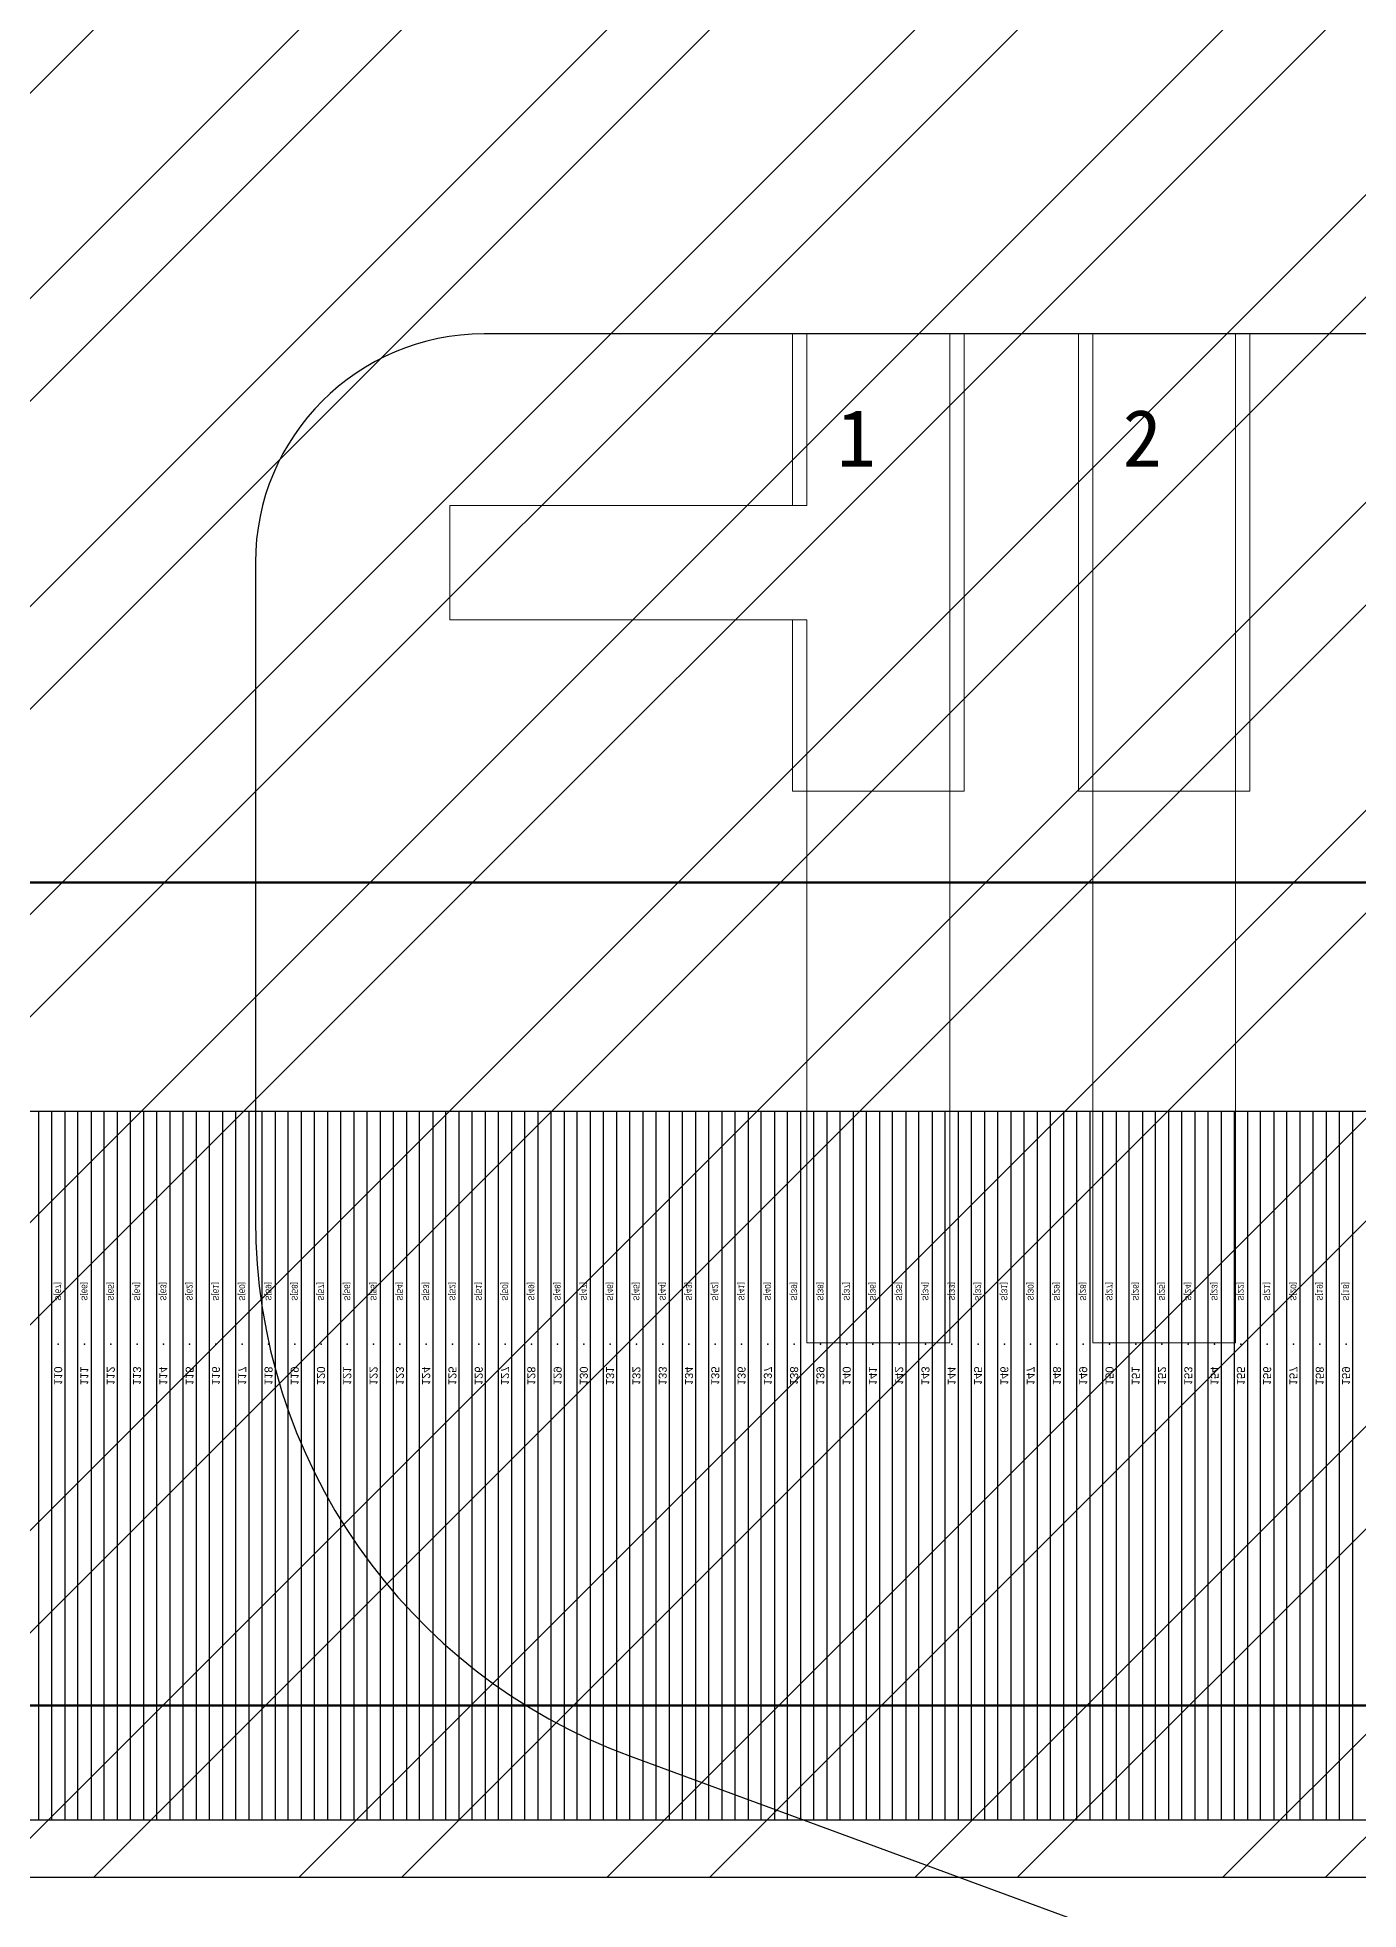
# Model space of a CAD drawing. Header units: millimetres. Extents: x 511 to 867, y 19 to 249.
# Drawn here: x 600.384 to 601.539, y 118.437 to 120.075 of the extents above; entities that cross this region are included whole.
import ezdxf
from ezdxf.enums import TextEntityAlignment as Align

# ---------------------------------------------------------------- set-up
doc = ezdxf.new("R2010")
doc.units = ezdxf.units.MM
for name, color, linetype in [('01 Copper', 3, 'Continuous'), ('03 Solder Resist', 6, 'Continuous'), ('04 Cutline', 4, 'Continuous'), ('10 Lead no', 1, 'Continuous'), ('11 Lead name', 2, 'Continuous'), ('DEF_LEADPOINT', 7, 'Continuous'), ('Layout.drawing', 5, 'Continuous'), ('标注', 3, 'Continuous')]:
    doc.layers.add(name, color=color, linetype=linetype)
doc.layers.add('TP_FPC', color=4, linetype='Continuous', lineweight=0)
doc.styles.add('MBC_Arial_Font', font='arial.ttf')
doc.styles.get("Standard").update_dxf_attribs({"font": ''})
doc.styles.get('Standard').set_extended_font_data('SimSun')

# ---------------------------------------------------------------- blocks, each defined once
blk = doc.blocks.new('1238569124')
at = {"layer": 'TP_FPC', "color": 7}
for points in [[(414.4025, 178.9377), (414.4025, 178.8377), (414.7025, 178.8377), (414.7025, 178.6877), (414.8525, 178.6877), (414.8525, 179.0877), (414.7025, 179.0877), (414.7025, 178.9377)], [(414.9525, 178.6877), (415.1025, 178.6877), (415.1025, 179.0877), (414.9525, 179.0877)]]:
    blk.add_lwpolyline(points, close=True, dxfattribs=at)
at = {"layer": 'TP_FPC', "color": 2}
for points in [[(414.84, 178.2051), (414.715, 178.2051), (414.715, 178.8377), (414.4025, 178.8377), (414.4025, 178.9377), (414.715, 178.9377), (414.715, 179.0877), (414.84, 179.0877)], [(415.09, 178.2051), (414.965, 178.2051), (414.965, 179.0877), (415.09, 179.0877)]]:
    blk.add_lwpolyline(points, close=True, dxfattribs=at)
at = {"layer": '标注'}
for s, p in [('1', (414.7413, 178.9966)), ('2', (414.9913, 178.9966))]:
    blk.add_text(s, height=0.05, dxfattribs=at).set_placement(p, align=Align.MIDDLE_LEFT)
blk = doc.blocks.new('*U100', base_point=(-4.391, 5.6843))
at = {"color": 1}
blk.add_point((-4.391, 5.6843), dxfattribs=at)
at = {"layer": 'DEF_LEADPOINT', "color": 1, "style": 'MBC_Arial_Font', "flags": 1}
for tag, p in [('LEAD_NO', (-4.391, 5.6882)), ('NAME', (-4.391, 5.6849)), ('LOCATION', (-4.391, 5.681)), ('LEADTYPE', (-4.391, 5.6777)), ('NOTE1', (-4.391, 5.6744)), ('NOTE2', (-4.391, 5.6711))]:
    blk.add_attdef(tag, p, '', height=0.00221, dxfattribs=at)
blk = doc.blocks.new('*U101', base_point=(-4.368, 5.6843))
at = {"color": 1}
blk.add_point((-4.368, 5.6843), dxfattribs=at)
at = {"layer": 'DEF_LEADPOINT', "color": 1, "style": 'MBC_Arial_Font', "flags": 1}
for tag, p in [('LEAD_NO', (-4.368, 5.6882)), ('NAME', (-4.368, 5.6849)), ('LOCATION', (-4.368, 5.681)), ('LEADTYPE', (-4.368, 5.6777)), ('NOTE1', (-4.368, 5.6744)), ('NOTE2', (-4.368, 5.6711))]:
    blk.add_attdef(tag, p, '', height=0.00221, dxfattribs=at)
blk = doc.blocks.new('*U102', base_point=(-4.345, 5.6843))
at = {"color": 1}
blk.add_point((-4.345, 5.6843), dxfattribs=at)
at = {"layer": 'DEF_LEADPOINT', "color": 1, "style": 'MBC_Arial_Font', "flags": 1}
for tag, p in [('LEAD_NO', (-4.345, 5.6882)), ('NAME', (-4.345, 5.6849)), ('LOCATION', (-4.345, 5.681)), ('LEADTYPE', (-4.345, 5.6777)), ('NOTE1', (-4.345, 5.6744)), ('NOTE2', (-4.345, 5.6711))]:
    blk.add_attdef(tag, p, '', height=0.00221, dxfattribs=at)
blk = doc.blocks.new('*U103', base_point=(-4.3221, 5.6843))
at = {"color": 1}
blk.add_point((-4.3221, 5.6843), dxfattribs=at)
at = {"layer": 'DEF_LEADPOINT', "color": 1, "style": 'MBC_Arial_Font', "flags": 1}
for tag, p in [('LEAD_NO', (-4.3221, 5.6882)), ('NAME', (-4.3221, 5.6849)), ('LOCATION', (-4.3221, 5.681)), ('LEADTYPE', (-4.3221, 5.6777)), ('NOTE1', (-4.3221, 5.6744)), ('NOTE2', (-4.3221, 5.6711))]:
    blk.add_attdef(tag, p, '', height=0.00221, dxfattribs=at)
blk = doc.blocks.new('*U104', base_point=(-4.2991, 5.6843))
at = {"color": 1}
blk.add_point((-4.2991, 5.6843), dxfattribs=at)
at = {"layer": 'DEF_LEADPOINT', "color": 1, "style": 'MBC_Arial_Font', "flags": 1}
for tag, p in [('LEAD_NO', (-4.2991, 5.6882)), ('NAME', (-4.2991, 5.6849)), ('LOCATION', (-4.2991, 5.681)), ('LEADTYPE', (-4.2991, 5.6777)), ('NOTE1', (-4.2991, 5.6744)), ('NOTE2', (-4.2991, 5.6711))]:
    blk.add_attdef(tag, p, '', height=0.00221, dxfattribs=at)
blk = doc.blocks.new('*U105', base_point=(-4.2761, 5.6843))
at = {"color": 1}
blk.add_point((-4.2761, 5.6843), dxfattribs=at)
at = {"layer": 'DEF_LEADPOINT', "color": 1, "style": 'MBC_Arial_Font', "flags": 1}
for tag, p in [('LEAD_NO', (-4.2761, 5.6882)), ('NAME', (-4.2761, 5.6849)), ('LOCATION', (-4.2761, 5.681)), ('LEADTYPE', (-4.2761, 5.6777)), ('NOTE1', (-4.2761, 5.6744)), ('NOTE2', (-4.2761, 5.6711))]:
    blk.add_attdef(tag, p, '', height=0.00221, dxfattribs=at)
blk = doc.blocks.new('*U106', base_point=(-4.2531, 5.6843))
at = {"color": 1}
blk.add_point((-4.2531, 5.6843), dxfattribs=at)
at = {"layer": 'DEF_LEADPOINT', "color": 1, "style": 'MBC_Arial_Font', "flags": 1}
for tag, p in [('LEAD_NO', (-4.2531, 5.6882)), ('NAME', (-4.2531, 5.6849)), ('LOCATION', (-4.2531, 5.681)), ('LEADTYPE', (-4.2531, 5.6777)), ('NOTE1', (-4.2531, 5.6744)), ('NOTE2', (-4.2531, 5.6711))]:
    blk.add_attdef(tag, p, '', height=0.00221, dxfattribs=at)
blk = doc.blocks.new('*U107', base_point=(-4.2301, 5.6843))
at = {"color": 1}
blk.add_point((-4.2301, 5.6843), dxfattribs=at)
at = {"layer": 'DEF_LEADPOINT', "color": 1, "style": 'MBC_Arial_Font', "flags": 1}
for tag, p in [('LEAD_NO', (-4.2301, 5.6882)), ('NAME', (-4.2301, 5.6849)), ('LOCATION', (-4.2301, 5.681)), ('LEADTYPE', (-4.2301, 5.6777)), ('NOTE1', (-4.2301, 5.6744)), ('NOTE2', (-4.2301, 5.6711))]:
    blk.add_attdef(tag, p, '', height=0.00221, dxfattribs=at)
blk = doc.blocks.new('*U108', base_point=(-4.2071, 5.6843))
at = {"color": 1}
blk.add_point((-4.2071, 5.6843), dxfattribs=at)
at = {"layer": 'DEF_LEADPOINT', "color": 1, "style": 'MBC_Arial_Font', "flags": 1}
for tag, p in [('LEAD_NO', (-4.2071, 5.6882)), ('NAME', (-4.2071, 5.6849)), ('LOCATION', (-4.2071, 5.681)), ('LEADTYPE', (-4.2071, 5.6777)), ('NOTE1', (-4.2071, 5.6744)), ('NOTE2', (-4.2071, 5.6711))]:
    blk.add_attdef(tag, p, '', height=0.00221, dxfattribs=at)
blk = doc.blocks.new('*U109', base_point=(-4.1841, 5.6843))
at = {"color": 1}
blk.add_point((-4.1841, 5.6843), dxfattribs=at)
at = {"layer": 'DEF_LEADPOINT', "color": 1, "style": 'MBC_Arial_Font', "flags": 1}
for tag, p in [('LEAD_NO', (-4.1841, 5.6882)), ('NAME', (-4.1841, 5.6849)), ('LOCATION', (-4.1841, 5.681)), ('LEADTYPE', (-4.1841, 5.6777)), ('NOTE1', (-4.1841, 5.6744)), ('NOTE2', (-4.1841, 5.6711))]:
    blk.add_attdef(tag, p, '', height=0.00221, dxfattribs=at)
blk = doc.blocks.new('*U110', base_point=(-4.1611, 5.6843))
at = {"color": 1}
blk.add_point((-4.1611, 5.6843), dxfattribs=at)
at = {"layer": 'DEF_LEADPOINT', "color": 1, "style": 'MBC_Arial_Font', "flags": 1}
for tag, p in [('LEAD_NO', (-4.1611, 5.6882)), ('NAME', (-4.1611, 5.6849)), ('LOCATION', (-4.1611, 5.681)), ('LEADTYPE', (-4.1611, 5.6777)), ('NOTE1', (-4.1611, 5.6744)), ('NOTE2', (-4.1611, 5.6711))]:
    blk.add_attdef(tag, p, '', height=0.00221, dxfattribs=at)
blk = doc.blocks.new('*U111', base_point=(-4.1381, 5.6843))
at = {"color": 1}
blk.add_point((-4.1381, 5.6843), dxfattribs=at)
at = {"layer": 'DEF_LEADPOINT', "color": 1, "style": 'MBC_Arial_Font', "flags": 1}
for tag, p in [('LEAD_NO', (-4.1381, 5.6882)), ('NAME', (-4.1381, 5.6849)), ('LOCATION', (-4.1381, 5.681)), ('LEADTYPE', (-4.1381, 5.6777)), ('NOTE1', (-4.1381, 5.6744)), ('NOTE2', (-4.1381, 5.6711))]:
    blk.add_attdef(tag, p, '', height=0.00221, dxfattribs=at)
blk = doc.blocks.new('*U112', base_point=(-4.1151, 5.6843))
at = {"color": 1}
blk.add_point((-4.1151, 5.6843), dxfattribs=at)
at = {"layer": 'DEF_LEADPOINT', "color": 1, "style": 'MBC_Arial_Font', "flags": 1}
for tag, p in [('LEAD_NO', (-4.1151, 5.6882)), ('NAME', (-4.1151, 5.6849)), ('LOCATION', (-4.1151, 5.681)), ('LEADTYPE', (-4.1151, 5.6777)), ('NOTE1', (-4.1151, 5.6744)), ('NOTE2', (-4.1151, 5.6711))]:
    blk.add_attdef(tag, p, '', height=0.00221, dxfattribs=at)
blk = doc.blocks.new('*U113', base_point=(-4.0921, 5.6843))
at = {"color": 1}
blk.add_point((-4.0921, 5.6843), dxfattribs=at)
at = {"layer": 'DEF_LEADPOINT', "color": 1, "style": 'MBC_Arial_Font', "flags": 1}
for tag, p in [('LEAD_NO', (-4.0921, 5.6882)), ('NAME', (-4.0921, 5.6849)), ('LOCATION', (-4.0921, 5.681)), ('LEADTYPE', (-4.0921, 5.6777)), ('NOTE1', (-4.0921, 5.6744)), ('NOTE2', (-4.0921, 5.6711))]:
    blk.add_attdef(tag, p, '', height=0.00221, dxfattribs=at)
blk = doc.blocks.new('*U114', base_point=(-4.0692, 5.6843))
at = {"color": 1}
blk.add_point((-4.0692, 5.6843), dxfattribs=at)
at = {"layer": 'DEF_LEADPOINT', "color": 1, "style": 'MBC_Arial_Font', "flags": 1}
for tag, p in [('LEAD_NO', (-4.0692, 5.6882)), ('NAME', (-4.0692, 5.6849)), ('LOCATION', (-4.0692, 5.681)), ('LEADTYPE', (-4.0692, 5.6777)), ('NOTE1', (-4.0692, 5.6744)), ('NOTE2', (-4.0692, 5.6711))]:
    blk.add_attdef(tag, p, '', height=0.00221, dxfattribs=at)
blk = doc.blocks.new('*U115', base_point=(-4.0462, 5.6843))
at = {"color": 1}
blk.add_point((-4.0462, 5.6843), dxfattribs=at)
at = {"layer": 'DEF_LEADPOINT', "color": 1, "style": 'MBC_Arial_Font', "flags": 1}
for tag, p in [('LEAD_NO', (-4.0462, 5.6882)), ('NAME', (-4.0462, 5.6849)), ('LOCATION', (-4.0462, 5.681)), ('LEADTYPE', (-4.0462, 5.6777)), ('NOTE1', (-4.0462, 5.6744)), ('NOTE2', (-4.0462, 5.6711))]:
    blk.add_attdef(tag, p, '', height=0.00221, dxfattribs=at)
blk = doc.blocks.new('*U116', base_point=(-4.0232, 5.6843))
at = {"color": 1}
blk.add_point((-4.0232, 5.6843), dxfattribs=at)
at = {"layer": 'DEF_LEADPOINT', "color": 1, "style": 'MBC_Arial_Font', "flags": 1}
for tag, p in [('LEAD_NO', (-4.0232, 5.6882)), ('NAME', (-4.0232, 5.6849)), ('LOCATION', (-4.0232, 5.681)), ('LEADTYPE', (-4.0232, 5.6777)), ('NOTE1', (-4.0232, 5.6744)), ('NOTE2', (-4.0232, 5.6711))]:
    blk.add_attdef(tag, p, '', height=0.00221, dxfattribs=at)
blk = doc.blocks.new('*U117', base_point=(-4.0002, 5.6843))
at = {"color": 1}
blk.add_point((-4.0002, 5.6843), dxfattribs=at)
at = {"layer": 'DEF_LEADPOINT', "color": 1, "style": 'MBC_Arial_Font', "flags": 1}
for tag, p in [('LEAD_NO', (-4.0002, 5.6882)), ('NAME', (-4.0002, 5.6849)), ('LOCATION', (-4.0002, 5.681)), ('LEADTYPE', (-4.0002, 5.6777)), ('NOTE1', (-4.0002, 5.6744)), ('NOTE2', (-4.0002, 5.6711))]:
    blk.add_attdef(tag, p, '', height=0.00221, dxfattribs=at)
blk = doc.blocks.new('*U118', base_point=(-3.9772, 5.6843))
at = {"color": 1}
blk.add_point((-3.9772, 5.6843), dxfattribs=at)
at = {"layer": 'DEF_LEADPOINT', "color": 1, "style": 'MBC_Arial_Font', "flags": 1}
for tag, p in [('LEAD_NO', (-3.9772, 5.6882)), ('NAME', (-3.9772, 5.6849)), ('LOCATION', (-3.9772, 5.681)), ('LEADTYPE', (-3.9772, 5.6777)), ('NOTE1', (-3.9772, 5.6744)), ('NOTE2', (-3.9772, 5.6711))]:
    blk.add_attdef(tag, p, '', height=0.00221, dxfattribs=at)
blk = doc.blocks.new('*U119', base_point=(-3.9542, 5.6843))
at = {"color": 1}
blk.add_point((-3.9542, 5.6843), dxfattribs=at)
at = {"layer": 'DEF_LEADPOINT', "color": 1, "style": 'MBC_Arial_Font', "flags": 1}
for tag, p in [('LEAD_NO', (-3.9542, 5.6882)), ('NAME', (-3.9542, 5.6849)), ('LOCATION', (-3.9542, 5.681)), ('LEADTYPE', (-3.9542, 5.6777)), ('NOTE1', (-3.9542, 5.6744)), ('NOTE2', (-3.9542, 5.6711))]:
    blk.add_attdef(tag, p, '', height=0.00221, dxfattribs=at)
blk = doc.blocks.new('*U120', base_point=(-3.9312, 5.6843))
at = {"color": 1}
blk.add_point((-3.9312, 5.6843), dxfattribs=at)
at = {"layer": 'DEF_LEADPOINT', "color": 1, "style": 'MBC_Arial_Font', "flags": 1}
for tag, p in [('LEAD_NO', (-3.9312, 5.6882)), ('NAME', (-3.9312, 5.6849)), ('LOCATION', (-3.9312, 5.681)), ('LEADTYPE', (-3.9312, 5.6777)), ('NOTE1', (-3.9312, 5.6744)), ('NOTE2', (-3.9312, 5.6711))]:
    blk.add_attdef(tag, p, '', height=0.00221, dxfattribs=at)
blk = doc.blocks.new('*U121', base_point=(-3.9082, 5.6843))
at = {"color": 1}
blk.add_point((-3.9082, 5.6843), dxfattribs=at)
at = {"layer": 'DEF_LEADPOINT', "color": 1, "style": 'MBC_Arial_Font', "flags": 1}
for tag, p in [('LEAD_NO', (-3.9082, 5.6882)), ('NAME', (-3.9082, 5.6849)), ('LOCATION', (-3.9082, 5.681)), ('LEADTYPE', (-3.9082, 5.6777)), ('NOTE1', (-3.9082, 5.6744)), ('NOTE2', (-3.9082, 5.6711))]:
    blk.add_attdef(tag, p, '', height=0.00221, dxfattribs=at)
blk = doc.blocks.new('*U122', base_point=(-3.8852, 5.6843))
at = {"color": 1}
blk.add_point((-3.8852, 5.6843), dxfattribs=at)
at = {"layer": 'DEF_LEADPOINT', "color": 1, "style": 'MBC_Arial_Font', "flags": 1}
for tag, p in [('LEAD_NO', (-3.8852, 5.6882)), ('NAME', (-3.8852, 5.6849)), ('LOCATION', (-3.8852, 5.681)), ('LEADTYPE', (-3.8852, 5.6777)), ('NOTE1', (-3.8852, 5.6744)), ('NOTE2', (-3.8852, 5.6711))]:
    blk.add_attdef(tag, p, '', height=0.00221, dxfattribs=at)
blk = doc.blocks.new('*U123', base_point=(-3.8622, 5.6843))
at = {"color": 1}
blk.add_point((-3.8622, 5.6843), dxfattribs=at)
at = {"layer": 'DEF_LEADPOINT', "color": 1, "style": 'MBC_Arial_Font', "flags": 1}
for tag, p in [('LEAD_NO', (-3.8622, 5.6882)), ('NAME', (-3.8622, 5.6849)), ('LOCATION', (-3.8622, 5.681)), ('LEADTYPE', (-3.8622, 5.6777)), ('NOTE1', (-3.8622, 5.6744)), ('NOTE2', (-3.8622, 5.6711))]:
    blk.add_attdef(tag, p, '', height=0.00221, dxfattribs=at)
blk = doc.blocks.new('*U124', base_point=(-3.8392, 5.6843))
at = {"color": 1}
blk.add_point((-3.8392, 5.6843), dxfattribs=at)
at = {"layer": 'DEF_LEADPOINT', "color": 1, "style": 'MBC_Arial_Font', "flags": 1}
for tag, p in [('LEAD_NO', (-3.8392, 5.6882)), ('NAME', (-3.8392, 5.6849)), ('LOCATION', (-3.8392, 5.681)), ('LEADTYPE', (-3.8392, 5.6777)), ('NOTE1', (-3.8392, 5.6744)), ('NOTE2', (-3.8392, 5.6711))]:
    blk.add_attdef(tag, p, '', height=0.00221, dxfattribs=at)
blk = doc.blocks.new('*U125', base_point=(-3.8163, 5.6843))
at = {"color": 1}
blk.add_point((-3.8163, 5.6843), dxfattribs=at)
at = {"layer": 'DEF_LEADPOINT', "color": 1, "style": 'MBC_Arial_Font', "flags": 1}
for tag, p in [('LEAD_NO', (-3.8163, 5.6882)), ('NAME', (-3.8163, 5.6849)), ('LOCATION', (-3.8163, 5.681)), ('LEADTYPE', (-3.8163, 5.6777)), ('NOTE1', (-3.8163, 5.6744)), ('NOTE2', (-3.8163, 5.6711))]:
    blk.add_attdef(tag, p, '', height=0.00221, dxfattribs=at)
blk = doc.blocks.new('*U126', base_point=(-3.7933, 5.6843))
at = {"color": 1}
blk.add_point((-3.7933, 5.6843), dxfattribs=at)
at = {"layer": 'DEF_LEADPOINT', "color": 1, "style": 'MBC_Arial_Font', "flags": 1}
for tag, p in [('LEAD_NO', (-3.7933, 5.6882)), ('NAME', (-3.7933, 5.6849)), ('LOCATION', (-3.7933, 5.681)), ('LEADTYPE', (-3.7933, 5.6777)), ('NOTE1', (-3.7933, 5.6744)), ('NOTE2', (-3.7933, 5.6711))]:
    blk.add_attdef(tag, p, '', height=0.00221, dxfattribs=at)
blk = doc.blocks.new('*U127', base_point=(-3.7703, 5.6843))
at = {"color": 1}
blk.add_point((-3.7703, 5.6843), dxfattribs=at)
at = {"layer": 'DEF_LEADPOINT', "color": 1, "style": 'MBC_Arial_Font', "flags": 1}
for tag, p in [('LEAD_NO', (-3.7703, 5.6882)), ('NAME', (-3.7703, 5.6849)), ('LOCATION', (-3.7703, 5.681)), ('LEADTYPE', (-3.7703, 5.6777)), ('NOTE1', (-3.7703, 5.6744)), ('NOTE2', (-3.7703, 5.6711))]:
    blk.add_attdef(tag, p, '', height=0.00221, dxfattribs=at)
blk = doc.blocks.new('*U128', base_point=(-3.7473, 5.6843))
at = {"color": 1}
blk.add_point((-3.7473, 5.6843), dxfattribs=at)
at = {"layer": 'DEF_LEADPOINT', "color": 1, "style": 'MBC_Arial_Font', "flags": 1}
for tag, p in [('LEAD_NO', (-3.7473, 5.6882)), ('NAME', (-3.7473, 5.6849)), ('LOCATION', (-3.7473, 5.681)), ('LEADTYPE', (-3.7473, 5.6777)), ('NOTE1', (-3.7473, 5.6744)), ('NOTE2', (-3.7473, 5.6711))]:
    blk.add_attdef(tag, p, '', height=0.00221, dxfattribs=at)
blk = doc.blocks.new('*U129', base_point=(-3.7243, 5.6843))
at = {"color": 1}
blk.add_point((-3.7243, 5.6843), dxfattribs=at)
at = {"layer": 'DEF_LEADPOINT', "color": 1, "style": 'MBC_Arial_Font', "flags": 1}
for tag, p in [('LEAD_NO', (-3.7243, 5.6882)), ('NAME', (-3.7243, 5.6849)), ('LOCATION', (-3.7243, 5.681)), ('LEADTYPE', (-3.7243, 5.6777)), ('NOTE1', (-3.7243, 5.6744)), ('NOTE2', (-3.7243, 5.6711))]:
    blk.add_attdef(tag, p, '', height=0.00221, dxfattribs=at)
blk = doc.blocks.new('*U130', base_point=(-3.7013, 5.6843))
at = {"color": 1}
blk.add_point((-3.7013, 5.6843), dxfattribs=at)
at = {"layer": 'DEF_LEADPOINT', "color": 1, "style": 'MBC_Arial_Font', "flags": 1}
for tag, p in [('LEAD_NO', (-3.7013, 5.6882)), ('NAME', (-3.7013, 5.6849)), ('LOCATION', (-3.7013, 5.681)), ('LEADTYPE', (-3.7013, 5.6777)), ('NOTE1', (-3.7013, 5.6744)), ('NOTE2', (-3.7013, 5.6711))]:
    blk.add_attdef(tag, p, '', height=0.00221, dxfattribs=at)
blk = doc.blocks.new('*U131', base_point=(-3.6783, 5.6843))
at = {"color": 1}
blk.add_point((-3.6783, 5.6843), dxfattribs=at)
at = {"layer": 'DEF_LEADPOINT', "color": 1, "style": 'MBC_Arial_Font', "flags": 1}
for tag, p in [('LEAD_NO', (-3.6783, 5.6882)), ('NAME', (-3.6783, 5.6849)), ('LOCATION', (-3.6783, 5.681)), ('LEADTYPE', (-3.6783, 5.6777)), ('NOTE1', (-3.6783, 5.6744)), ('NOTE2', (-3.6783, 5.6711))]:
    blk.add_attdef(tag, p, '', height=0.00221, dxfattribs=at)
blk = doc.blocks.new('*U132', base_point=(-3.6553, 5.6843))
at = {"color": 1}
blk.add_point((-3.6553, 5.6843), dxfattribs=at)
at = {"layer": 'DEF_LEADPOINT', "color": 1, "style": 'MBC_Arial_Font', "flags": 1}
for tag, p in [('LEAD_NO', (-3.6553, 5.6882)), ('NAME', (-3.6553, 5.6849)), ('LOCATION', (-3.6553, 5.681)), ('LEADTYPE', (-3.6553, 5.6777)), ('NOTE1', (-3.6553, 5.6744)), ('NOTE2', (-3.6553, 5.6711))]:
    blk.add_attdef(tag, p, '', height=0.00221, dxfattribs=at)
blk = doc.blocks.new('*U133', base_point=(-3.6323, 5.6843))
at = {"color": 1}
blk.add_point((-3.6323, 5.6843), dxfattribs=at)
at = {"layer": 'DEF_LEADPOINT', "color": 1, "style": 'MBC_Arial_Font', "flags": 1}
for tag, p in [('LEAD_NO', (-3.6323, 5.6882)), ('NAME', (-3.6323, 5.6849)), ('LOCATION', (-3.6323, 5.681)), ('LEADTYPE', (-3.6323, 5.6777)), ('NOTE1', (-3.6323, 5.6744)), ('NOTE2', (-3.6323, 5.6711))]:
    blk.add_attdef(tag, p, '', height=0.00221, dxfattribs=at)
blk = doc.blocks.new('*U134', base_point=(-3.6093, 5.6843))
at = {"color": 1}
blk.add_point((-3.6093, 5.6843), dxfattribs=at)
at = {"layer": 'DEF_LEADPOINT', "color": 1, "style": 'MBC_Arial_Font', "flags": 1}
for tag, p in [('LEAD_NO', (-3.6093, 5.6882)), ('NAME', (-3.6093, 5.6849)), ('LOCATION', (-3.6093, 5.681)), ('LEADTYPE', (-3.6093, 5.6777)), ('NOTE1', (-3.6093, 5.6744)), ('NOTE2', (-3.6093, 5.6711))]:
    blk.add_attdef(tag, p, '', height=0.00221, dxfattribs=at)
blk = doc.blocks.new('*U135', base_point=(-3.5863, 5.6843))
at = {"color": 1}
blk.add_point((-3.5863, 5.6843), dxfattribs=at)
at = {"layer": 'DEF_LEADPOINT', "color": 1, "style": 'MBC_Arial_Font', "flags": 1}
for tag, p in [('LEAD_NO', (-3.5863, 5.6882)), ('NAME', (-3.5863, 5.6849)), ('LOCATION', (-3.5863, 5.681)), ('LEADTYPE', (-3.5863, 5.6777)), ('NOTE1', (-3.5863, 5.6744)), ('NOTE2', (-3.5863, 5.6711))]:
    blk.add_attdef(tag, p, '', height=0.00221, dxfattribs=at)
blk = doc.blocks.new('*U136', base_point=(-3.5634, 5.6843))
at = {"color": 1}
blk.add_point((-3.5634, 5.6843), dxfattribs=at)
at = {"layer": 'DEF_LEADPOINT', "color": 1, "style": 'MBC_Arial_Font', "flags": 1}
for tag, p in [('LEAD_NO', (-3.5634, 5.6882)), ('NAME', (-3.5634, 5.6849)), ('LOCATION', (-3.5634, 5.681)), ('LEADTYPE', (-3.5634, 5.6777)), ('NOTE1', (-3.5634, 5.6744)), ('NOTE2', (-3.5634, 5.6711))]:
    blk.add_attdef(tag, p, '', height=0.00221, dxfattribs=at)
blk = doc.blocks.new('*U137', base_point=(-3.5404, 5.6843))
at = {"color": 1}
blk.add_point((-3.5404, 5.6843), dxfattribs=at)
at = {"layer": 'DEF_LEADPOINT', "color": 1, "style": 'MBC_Arial_Font', "flags": 1}
for tag, p in [('LEAD_NO', (-3.5404, 5.6882)), ('NAME', (-3.5404, 5.6849)), ('LOCATION', (-3.5404, 5.681)), ('LEADTYPE', (-3.5404, 5.6777)), ('NOTE1', (-3.5404, 5.6744)), ('NOTE2', (-3.5404, 5.6711))]:
    blk.add_attdef(tag, p, '', height=0.00221, dxfattribs=at)
blk = doc.blocks.new('*U138', base_point=(-3.5174, 5.6843))
at = {"color": 1}
blk.add_point((-3.5174, 5.6843), dxfattribs=at)
at = {"layer": 'DEF_LEADPOINT', "color": 1, "style": 'MBC_Arial_Font', "flags": 1}
for tag, p in [('LEAD_NO', (-3.5174, 5.6882)), ('NAME', (-3.5174, 5.6849)), ('LOCATION', (-3.5174, 5.681)), ('LEADTYPE', (-3.5174, 5.6777)), ('NOTE1', (-3.5174, 5.6744)), ('NOTE2', (-3.5174, 5.6711))]:
    blk.add_attdef(tag, p, '', height=0.00221, dxfattribs=at)
blk = doc.blocks.new('*U139', base_point=(-3.4944, 5.6843))
at = {"color": 1}
blk.add_point((-3.4944, 5.6843), dxfattribs=at)
at = {"layer": 'DEF_LEADPOINT', "color": 1, "style": 'MBC_Arial_Font', "flags": 1}
for tag, p in [('LEAD_NO', (-3.4944, 5.6882)), ('NAME', (-3.4944, 5.6849)), ('LOCATION', (-3.4944, 5.681)), ('LEADTYPE', (-3.4944, 5.6777)), ('NOTE1', (-3.4944, 5.6744)), ('NOTE2', (-3.4944, 5.6711))]:
    blk.add_attdef(tag, p, '', height=0.00221, dxfattribs=at)
blk = doc.blocks.new('*U140', base_point=(-3.4714, 5.6843))
at = {"color": 1}
blk.add_point((-3.4714, 5.6843), dxfattribs=at)
at = {"layer": 'DEF_LEADPOINT', "color": 1, "style": 'MBC_Arial_Font', "flags": 1}
for tag, p in [('LEAD_NO', (-3.4714, 5.6882)), ('NAME', (-3.4714, 5.6849)), ('LOCATION', (-3.4714, 5.681)), ('LEADTYPE', (-3.4714, 5.6777)), ('NOTE1', (-3.4714, 5.6744)), ('NOTE2', (-3.4714, 5.6711))]:
    blk.add_attdef(tag, p, '', height=0.00221, dxfattribs=at)
blk = doc.blocks.new('*U141', base_point=(-3.4484, 5.6843))
at = {"color": 1}
blk.add_point((-3.4484, 5.6843), dxfattribs=at)
at = {"layer": 'DEF_LEADPOINT', "color": 1, "style": 'MBC_Arial_Font', "flags": 1}
for tag, p in [('LEAD_NO', (-3.4484, 5.6882)), ('NAME', (-3.4484, 5.6849)), ('LOCATION', (-3.4484, 5.681)), ('LEADTYPE', (-3.4484, 5.6777)), ('NOTE1', (-3.4484, 5.6744)), ('NOTE2', (-3.4484, 5.6711))]:
    blk.add_attdef(tag, p, '', height=0.00221, dxfattribs=at)
blk = doc.blocks.new('*U142', base_point=(-3.4254, 5.6843))
at = {"color": 1}
blk.add_point((-3.4254, 5.6843), dxfattribs=at)
at = {"layer": 'DEF_LEADPOINT', "color": 1, "style": 'MBC_Arial_Font', "flags": 1}
for tag, p in [('LEAD_NO', (-3.4254, 5.6882)), ('NAME', (-3.4254, 5.6849)), ('LOCATION', (-3.4254, 5.681)), ('LEADTYPE', (-3.4254, 5.6777)), ('NOTE1', (-3.4254, 5.6744)), ('NOTE2', (-3.4254, 5.6711))]:
    blk.add_attdef(tag, p, '', height=0.00221, dxfattribs=at)
blk = doc.blocks.new('*U143', base_point=(-3.4024, 5.6843))
at = {"color": 1}
blk.add_point((-3.4024, 5.6843), dxfattribs=at)
at = {"layer": 'DEF_LEADPOINT', "color": 1, "style": 'MBC_Arial_Font', "flags": 1}
for tag, p in [('LEAD_NO', (-3.4024, 5.6882)), ('NAME', (-3.4024, 5.6849)), ('LOCATION', (-3.4024, 5.681)), ('LEADTYPE', (-3.4024, 5.6777)), ('NOTE1', (-3.4024, 5.6744)), ('NOTE2', (-3.4024, 5.6711))]:
    blk.add_attdef(tag, p, '', height=0.00221, dxfattribs=at)
blk = doc.blocks.new('*U144', base_point=(-3.3794, 5.6843))
at = {"color": 1}
blk.add_point((-3.3794, 5.6843), dxfattribs=at)
at = {"layer": 'DEF_LEADPOINT', "color": 1, "style": 'MBC_Arial_Font', "flags": 1}
for tag, p in [('LEAD_NO', (-3.3794, 5.6882)), ('NAME', (-3.3794, 5.6849)), ('LOCATION', (-3.3794, 5.681)), ('LEADTYPE', (-3.3794, 5.6777)), ('NOTE1', (-3.3794, 5.6744)), ('NOTE2', (-3.3794, 5.6711))]:
    blk.add_attdef(tag, p, '', height=0.00221, dxfattribs=at)
blk = doc.blocks.new('*U145', base_point=(-3.3564, 5.6843))
at = {"color": 1}
blk.add_point((-3.3564, 5.6843), dxfattribs=at)
at = {"layer": 'DEF_LEADPOINT', "color": 1, "style": 'MBC_Arial_Font', "flags": 1}
for tag, p in [('LEAD_NO', (-3.3564, 5.6882)), ('NAME', (-3.3564, 5.6849)), ('LOCATION', (-3.3564, 5.681)), ('LEADTYPE', (-3.3564, 5.6777)), ('NOTE1', (-3.3564, 5.6744)), ('NOTE2', (-3.3564, 5.6711))]:
    blk.add_attdef(tag, p, '', height=0.00221, dxfattribs=at)
blk = doc.blocks.new('*U146', base_point=(-3.3334, 5.6843))
at = {"color": 1}
blk.add_point((-3.3334, 5.6843), dxfattribs=at)
at = {"layer": 'DEF_LEADPOINT', "color": 1, "style": 'MBC_Arial_Font', "flags": 1}
for tag, p in [('LEAD_NO', (-3.3334, 5.6882)), ('NAME', (-3.3334, 5.6849)), ('LOCATION', (-3.3334, 5.681)), ('LEADTYPE', (-3.3334, 5.6777)), ('NOTE1', (-3.3334, 5.6744)), ('NOTE2', (-3.3334, 5.6711))]:
    blk.add_attdef(tag, p, '', height=0.00221, dxfattribs=at)
blk = doc.blocks.new('*U147', base_point=(-3.3105, 5.6843))
at = {"color": 1}
blk.add_point((-3.3105, 5.6843), dxfattribs=at)
at = {"layer": 'DEF_LEADPOINT', "color": 1, "style": 'MBC_Arial_Font', "flags": 1}
for tag, p in [('LEAD_NO', (-3.3105, 5.6882)), ('NAME', (-3.3105, 5.6849)), ('LOCATION', (-3.3105, 5.681)), ('LEADTYPE', (-3.3105, 5.6777)), ('NOTE1', (-3.3105, 5.6744)), ('NOTE2', (-3.3105, 5.6711))]:
    blk.add_attdef(tag, p, '', height=0.00221, dxfattribs=at)
blk = doc.blocks.new('*U148', base_point=(-3.2875, 5.6843))
at = {"color": 1}
blk.add_point((-3.2875, 5.6843), dxfattribs=at)
at = {"layer": 'DEF_LEADPOINT', "color": 1, "style": 'MBC_Arial_Font', "flags": 1}
for tag, p in [('LEAD_NO', (-3.2875, 5.6882)), ('NAME', (-3.2875, 5.6849)), ('LOCATION', (-3.2875, 5.681)), ('LEADTYPE', (-3.2875, 5.6777)), ('NOTE1', (-3.2875, 5.6744)), ('NOTE2', (-3.2875, 5.6711))]:
    blk.add_attdef(tag, p, '', height=0.00221, dxfattribs=at)
blk = doc.blocks.new('*U149', base_point=(-3.2645, 5.6843))
at = {"color": 1}
blk.add_point((-3.2645, 5.6843), dxfattribs=at)
at = {"layer": 'DEF_LEADPOINT', "color": 1, "style": 'MBC_Arial_Font', "flags": 1}
for tag, p in [('LEAD_NO', (-3.2645, 5.6882)), ('NAME', (-3.2645, 5.6849)), ('LOCATION', (-3.2645, 5.681)), ('LEADTYPE', (-3.2645, 5.6777)), ('NOTE1', (-3.2645, 5.6744)), ('NOTE2', (-3.2645, 5.6711))]:
    blk.add_attdef(tag, p, '', height=0.00221, dxfattribs=at)
blk = doc.blocks.new('444444')
blk.add_lwpolyline([(177.8608, 271.0388, 0.309673), (178.1802, 271.505), (178.1802, 271.9392, 0.296598), (178.0612, 272.122), (176.5675, 272.7846, -0.065321), (176.4786, 272.8388), (185.1927, 272.8388, -0.065321), (185.1038, 272.7846), (183.6101, 272.122, 0.296598), (183.4912, 271.9392), (183.4912, 271.0388)], format="xyb", close=True)
at = {"layer": '01 Copper'}
for p, q in [((180.8761, 272.8388), (180.8761, 273.4588)), ((180.8871, 273.4588), (180.8871, 272.8388)), ((180.8991, 272.8388), (180.8991, 273.4588)), ((180.9101, 273.4588), (180.9101, 272.8388)), ((180.9221, 272.8388), (180.9221, 273.4588)), ((180.9331, 273.4588), (180.9331, 272.8388)), ((180.9451, 272.8388), (180.9451, 273.4588)), ((180.9561, 273.4588), (180.9561, 272.8388)), ((180.9681, 272.8388), (180.9681, 273.4588)), ((180.9791, 273.4588), (180.9791, 272.8388)), ((180.9911, 272.8388), (180.9911, 273.4588)), ((181.0021, 273.4588), (181.0021, 272.8388)), ((181.0141, 272.8388), (181.0141, 273.4588)), ((181.0251, 273.4588), (181.0251, 272.8388)), ((181.0371, 272.8388), (181.0371, 273.4588)), ((181.0481, 273.4588), (181.0481, 272.8388)), ((181.0601, 272.8388), (181.0601, 273.4588)), ((181.0711, 273.4588), (181.0711, 272.8388)), ((181.0831, 272.8388), (181.0831, 273.4588)), ((181.094, 273.4588), (181.094, 272.8388)), ((181.106, 272.8388), (181.106, 273.4588)), ((181.117, 273.4588), (181.117, 272.8388)), ((181.129, 272.8388), (181.129, 273.4588)), ((181.14, 273.4588), (181.14, 272.8388)), ((181.152, 272.8388), (181.152, 273.4588)), ((181.163, 273.4588), (181.163, 272.8388)), ((181.175, 272.8388), (181.175, 273.4588)), ((181.186, 273.4588), (181.186, 272.8388)), ((181.198, 272.8388), (181.198, 273.4588)), ((181.209, 273.4588), (181.209, 272.8388)), ((181.221, 272.8388), (181.221, 273.4588)), ((181.232, 273.4588), (181.232, 272.8388)), ((181.244, 272.8388), (181.244, 273.4588)), ((181.255, 273.4588), (181.255, 272.8388)), ((181.267, 272.8388), (181.267, 273.4588)), ((181.278, 273.4588), (181.278, 272.8388)), ((181.29, 272.8388), (181.29, 273.4588)), ((181.301, 273.4588), (181.301, 272.8388)), ((181.313, 272.8388), (181.313, 273.4588)), ((181.324, 273.4588), (181.324, 272.8388)), ((181.336, 272.8388), (181.336, 273.4588)), ((181.3469, 273.4588), (181.3469, 272.8388)), ((181.3589, 272.8388), (181.3589, 273.4588)), ((181.3699, 273.4588), (181.3699, 272.8388)), ((181.3819, 272.8388), (181.3819, 273.4588)), ((181.3929, 273.4588), (181.3929, 272.8388)), ((181.4049, 272.8388), (181.4049, 273.4588)), ((181.4159, 273.4588), (181.4159, 272.8388)), ((181.4279, 272.8388), (181.4279, 273.4588)), ((181.4389, 273.4588), (181.4389, 272.8388)), ((181.4509, 272.8388), (181.4509, 273.4588)), ((181.4619, 273.4588), (181.4619, 272.8388)), ((181.4739, 272.8388), (181.4739, 273.4588)), ((181.4849, 273.4588), (181.4849, 272.8388)), ((181.4969, 272.8388), (181.4969, 273.4588)), ((181.5079, 273.4588), (181.5079, 272.8388)), ((181.5199, 272.8388), (181.5199, 273.4588)), ((181.5309, 273.4588), (181.5309, 272.8388)), ((181.5429, 272.8388), (181.5429, 273.4588)), ((181.5539, 273.4588), (181.5539, 272.8388)), ((181.5659, 272.8388), (181.5659, 273.4588)), ((181.5769, 273.4588), (181.5769, 272.8388)), ((181.5889, 272.8388), (181.5889, 273.4588)), ((181.5998, 273.4588), (181.5998, 272.8388)), ((181.6118, 272.8388), (181.6118, 273.4588)), ((181.6228, 273.4588), (181.6228, 272.8388)), ((181.6348, 272.8388), (181.6348, 273.4588)), ((181.6458, 273.4588), (181.6458, 272.8388)), ((181.6578, 272.8388), (181.6578, 273.4588)), ((181.6688, 273.4588), (181.6688, 272.8388)), ((181.6808, 272.8388), (181.6808, 273.4588)), ((181.6918, 273.4588), (181.6918, 272.8388)), ((181.7038, 272.8388), (181.7038, 273.4588)), ((181.7148, 273.4588), (181.7148, 272.8388)), ((181.7268, 272.8388), (181.7268, 273.4588)), ((181.7378, 273.4588), (181.7378, 272.8388)), ((181.7498, 272.8388), (181.7498, 273.4588)), ((181.7608, 273.4588), (181.7608, 272.8388)), ((181.7728, 272.8388), (181.7728, 273.4588)), ((181.7838, 273.4588), (181.7838, 272.8388)), ((181.7958, 272.8388), (181.7958, 273.4588)), ((181.8068, 273.4588), (181.8068, 272.8388)), ((181.8188, 272.8388), (181.8188, 273.4588)), ((181.8298, 273.4588), (181.8298, 272.8388)), ((181.8418, 272.8388), (181.8418, 273.4588)), ((181.8527, 273.4588), (181.8527, 272.8388)), ((181.8647, 272.8388), (181.8647, 273.4588)), ((181.8757, 273.4588), (181.8757, 272.8388)), ((181.8877, 272.8388), (181.8877, 273.4588)), ((181.8987, 273.4588), (181.8987, 272.8388)), ((181.9107, 272.8388), (181.9107, 273.4588)), ((181.9217, 273.4588), (181.9217, 272.8388)), ((181.9337, 272.8388), (181.9337, 273.4588)), ((181.9447, 273.4588), (181.9447, 272.8388)), ((181.9567, 272.8388), (181.9567, 273.4588)), ((181.9677, 273.4588), (181.9677, 272.8388)), ((181.9797, 272.8388), (181.9797, 273.4588)), ((181.9907, 273.4588), (181.9907, 272.8388)), ((182.0027, 272.8388), (182.0027, 273.4588)), ((182.0137, 273.4588), (182.0137, 272.8388)), ((182.0257, 272.8388), (182.0257, 273.4588))]:
    blk.add_line(p, q, dxfattribs=at)
at = {"layer": '03 Solder Resist'}
blk.add_line((176.4786, 272.8388), (185.1927, 272.8388), dxfattribs=at)
at = {"layer": '04 Cutline'}
blk.add_lwpolyline([(178.0612, 272.122), (176.5675, 272.7846, -0.296598), (176.3297, 273.1502), (176.3297, 273.3588, -0.414214), (176.4297, 273.4588), (185.2417, 273.4588, -0.414214), (185.3417, 273.3588), (185.3417, 273.1502, -0.296598), (185.1038, 272.7846), (183.6101, 272.122, 0.296598)], format="xyb", dxfattribs=at)
at = {"layer": 'DEF_LEADPOINT', "color": 1, "xscale": -1}
for name, p in [('*U149', (180.8931, 273.255)), ('*U148', (180.9161, 273.255)), ('*U147', (180.9391, 273.255)), ('*U146', (180.9621, 273.255)), ('*U145', (180.9851, 273.255)), ('*U144', (181.0081, 273.255)), ('*U143', (181.0311, 273.255)), ('*U142', (181.0541, 273.255)), ('*U141', (181.0771, 273.255)), ('*U140', (181.1, 273.255)), ('*U139', (181.123, 273.255)), ('*U138', (181.146, 273.255)), ('*U137', (181.169, 273.255)), ('*U136', (181.192, 273.255)), ('*U135', (181.215, 273.255)), ('*U134', (181.238, 273.255)), ('*U133', (181.261, 273.255)), ('*U132', (181.284, 273.255)), ('*U131', (181.307, 273.255)), ('*U130', (181.33, 273.255)), ('*U129', (181.3529, 273.255)), ('*U128', (181.3759, 273.255)), ('*U127', (181.3989, 273.255)), ('*U126', (181.4219, 273.255)), ('*U125', (181.4449, 273.255)), ('*U124', (181.4679, 273.255)), ('*U123', (181.4909, 273.255)), ('*U122', (181.5139, 273.255)), ('*U121', (181.5369, 273.255)), ('*U120', (181.5599, 273.255)), ('*U119', (181.5829, 273.255)), ('*U118', (181.6058, 273.255)), ('*U117', (181.6288, 273.255)), ('*U116', (181.6518, 273.255)), ('*U115', (181.6748, 273.255)), ('*U114', (181.6978, 273.255)), ('*U113', (181.7208, 273.255)), ('*U112', (181.7438, 273.255)), ('*U111', (181.7668, 273.255)), ('*U110', (181.7898, 273.255)), ('*U109', (181.8128, 273.255)), ('*U108', (181.8358, 273.255)), ('*U107', (181.8587, 273.255)), ('*U106', (181.8817, 273.255)), ('*U105', (181.9047, 273.255)), ('*U104', (181.9277, 273.255)), ('*U103', (181.9507, 273.255)), ('*U102', (181.9737, 273.255)), ('*U101', (181.9967, 273.255)), ('*U100', (182.0197, 273.255))]:
    blk.add_blockref(name, p, dxfattribs=at)
at = {"layer": '10 Lead no', "style": 'MBC_Arial_Font', "text_generation_flag": 2}
for s, p in [('110', (180.8931, 273.2273)), ('111', (180.9161, 273.2273)), ('112', (180.9391, 273.2273)), ('113', (180.9621, 273.2273)), ('114', (180.9851, 273.2273)), ('115', (181.0081, 273.2273)), ('116', (181.0311, 273.2273)), ('117', (181.0541, 273.2273)), ('118', (181.0771, 273.2273)), ('119', (181.1, 273.2273)), ('120', (181.123, 273.2273)), ('121', (181.146, 273.2273)), ('122', (181.169, 273.2273)), ('123', (181.192, 273.2273)), ('124', (181.215, 273.2273)), ('125', (181.238, 273.2273)), ('126', (181.261, 273.2273)), ('127', (181.284, 273.2273)), ('128', (181.307, 273.2273)), ('129', (181.33, 273.2273)), ('130', (181.3529, 273.2273)), ('131', (181.3759, 273.2273)), ('132', (181.3989, 273.2273)), ('133', (181.4219, 273.2273)), ('134', (181.4449, 273.2273)), ('135', (181.4679, 273.2273)), ('136', (181.4909, 273.2273)), ('137', (181.5139, 273.2273)), ('138', (181.5369, 273.2273)), ('139', (181.5599, 273.2273)), ('140', (181.5829, 273.2273)), ('141', (181.6058, 273.2273)), ('142', (181.6288, 273.2273)), ('143', (181.6518, 273.2273)), ('144', (181.6748, 273.2273)), ('145', (181.6978, 273.2273)), ('146', (181.7208, 273.2273)), ('147', (181.7438, 273.2273)), ('148', (181.7668, 273.2273)), ('149', (181.7898, 273.2273)), ('150', (181.8128, 273.2273)), ('151', (181.8358, 273.2273)), ('152', (181.8587, 273.2273)), ('153', (181.8817, 273.2273)), ('154', (181.9047, 273.2273)), ('155', (181.9277, 273.2273)), ('156', (181.9507, 273.2273)), ('157', (181.9737, 273.2273)), ('158', (181.9967, 273.2273)), ('159', (182.0197, 273.2273))]:
    blk.add_text(s, height=0.007, rotation=270, dxfattribs=at).set_placement(p, align=Align.MIDDLE_CENTER)
at = {"layer": '11 Lead name', "style": 'MBC_Arial_Font', "text_generation_flag": 2}
for s, p in [('S[67]', (180.8931, 273.3011)), ('S[66]', (180.9161, 273.3011)), ('S[65]', (180.9391, 273.3011)), ('S[64]', (180.9621, 273.3011)), ('S[63]', (180.9851, 273.3011)), ('S[62]', (181.0081, 273.3011)), ('S[61]', (181.0311, 273.3011)), ('S[60]', (181.0541, 273.3011)), ('S[59]', (181.0771, 273.3011)), ('S[58]', (181.1, 273.3011)), ('S[57]', (181.123, 273.3011)), ('S[56]', (181.146, 273.3011)), ('S[55]', (181.169, 273.3011)), ('S[54]', (181.192, 273.3011)), ('S[53]', (181.215, 273.3011)), ('S[52]', (181.238, 273.3011)), ('S[51]', (181.261, 273.3011)), ('S[50]', (181.284, 273.3011)), ('S[49]', (181.307, 273.3011)), ('S[48]', (181.33, 273.3011)), ('S[47]', (181.3529, 273.3011)), ('S[46]', (181.3759, 273.3011)), ('S[45]', (181.3989, 273.3011)), ('S[44]', (181.4219, 273.3011)), ('S[43]', (181.4449, 273.3011)), ('S[42]', (181.4679, 273.3011)), ('S[41]', (181.4909, 273.3011)), ('S[40]', (181.5139, 273.3011)), ('S[39]', (181.5369, 273.3011)), ('S[38]', (181.5599, 273.3011)), ('S[37]', (181.5829, 273.3011)), ('S[36]', (181.6058, 273.3011)), ('S[35]', (181.6288, 273.3011)), ('S[34]', (181.6518, 273.3011)), ('S[33]', (181.6748, 273.3011)), ('S[32]', (181.6978, 273.3011)), ('S[31]', (181.7208, 273.3011)), ('S[30]', (181.7438, 273.3011)), ('S[29]', (181.7668, 273.3011)), ('S[28]', (181.7898, 273.3011)), ('S[27]', (181.8128, 273.3011)), ('S[26]', (181.8358, 273.3011)), ('S[25]', (181.8587, 273.3011)), ('S[24]', (181.8817, 273.3011)), ('S[23]', (181.9047, 273.3011)), ('S[22]', (181.9277, 273.3011)), ('S[21]', (181.9507, 273.3011)), ('S[20]', (181.9737, 273.3011)), ('S[19]', (181.9967, 273.3011)), ('S[18]', (182.0197, 273.3011))]:
    blk.add_text(s, height=0.005, rotation=270, dxfattribs=at).set_placement(p, align=Align.MIDDLE_CENTER)

msp = doc.modelspace()

# ---------------------------------------------------------------- hatches: boundary and pattern name
at = {"true_color": 0x000000}
h = msp.add_hatch(dxfattribs=at)
h.set_pattern_fill('ANSI32', color=18, scale=0.02)
h.set_pattern_definition([(45, (513.89235, -136.09606), (-0.13470384, 0.13470384), []), (45, (513.98215, -136.09606), (-0.13470384, 0.13470384), [])])
h.paths.add_polyline_path([(613.5944, 199.1171, 0.414214), (611.7944, 200.9171), (588.8944, 200.9171, 0.414214), (587.0944, 199.1171), (587.0944, 120.2651, 0.414214), (588.8944, 118.4651), (611.7944, 118.4651, 0.414214), (613.5944, 120.2651)])
h.paths.add_polyline_path([(611.5944, 121.9651, -0.414214), (610.0944, 120.4651), (590.5944, 120.4651, -0.414214), (589.0944, 121.9651), (589.0944, 197.4171, -0.414214), (590.5944, 198.9171), (610.0944, 198.9171, -0.414214), (611.5944, 197.4171)], flags=16)

# ---------------------------------------------------------------- linework, layer by layer
at = {"color": 32}
for p, q in [((609.9644, 119.8151), (600.7743, 119.8151)), ((600.5743, 119.6151), (600.5743, 119.0404)), ((600.9016, 118.5711), (603.5725, 117.5884))]:
    msp.add_line(p, q, dxfattribs=at)
at = {"color": 251, "true_color": 0x636466}
msp.add_lwpolyline([(588.8944, 118.4651), (611.7944, 118.4651, 0.414214), (613.5944, 120.2651), (613.5944, 199.1171, 0.414214), (611.7944, 200.9171), (588.8944, 200.9171, 0.414214), (587.0944, 199.1171), (587.0944, 120.2651, 0.414214)], format="xyb", close=True, dxfattribs=at)
at = {"color": 32}
for centre, radius, start, end in [((600.7743, 119.6151), 0.2, 90, 180), ((601.0743, 119.0404), 0.5, 180, 249.7989)]:
    msp.add_arc(centre, radius, start, end, dxfattribs=at)
at = {"layer": 'Layout.drawing', "color": 125, "linetype": 'Continuous', "lineweight": 100}
msp.add_lwpolyline([(588.4404, 118.6151), (612.2484, 118.6151), (612.2484, 199.6671), (588.4404, 199.6671)], close=True, dxfattribs=at)
msp.add_lwpolyline([(588.4404, 118.6151), (612.2484, 118.6151), (612.2484, 199.6671), (588.4404, 199.6671)], close=True, dxfattribs=at)
msp.add_lwpolyline([(588.4404, 119.3351), (612.2484, 119.3351)], dxfattribs=at)
msp.add_lwpolyline([(588.4404, 119.3351), (612.2484, 119.3351)], dxfattribs=at)

# ---------------------------------------------------------------- block references
msp.add_blockref('1238569124', (186.3418, -59.2726))
at = {"color": 2}
msp.add_blockref('444444', (419.5087, -154.3237), dxfattribs=at)

doc.saveas('drawing.dxf')
